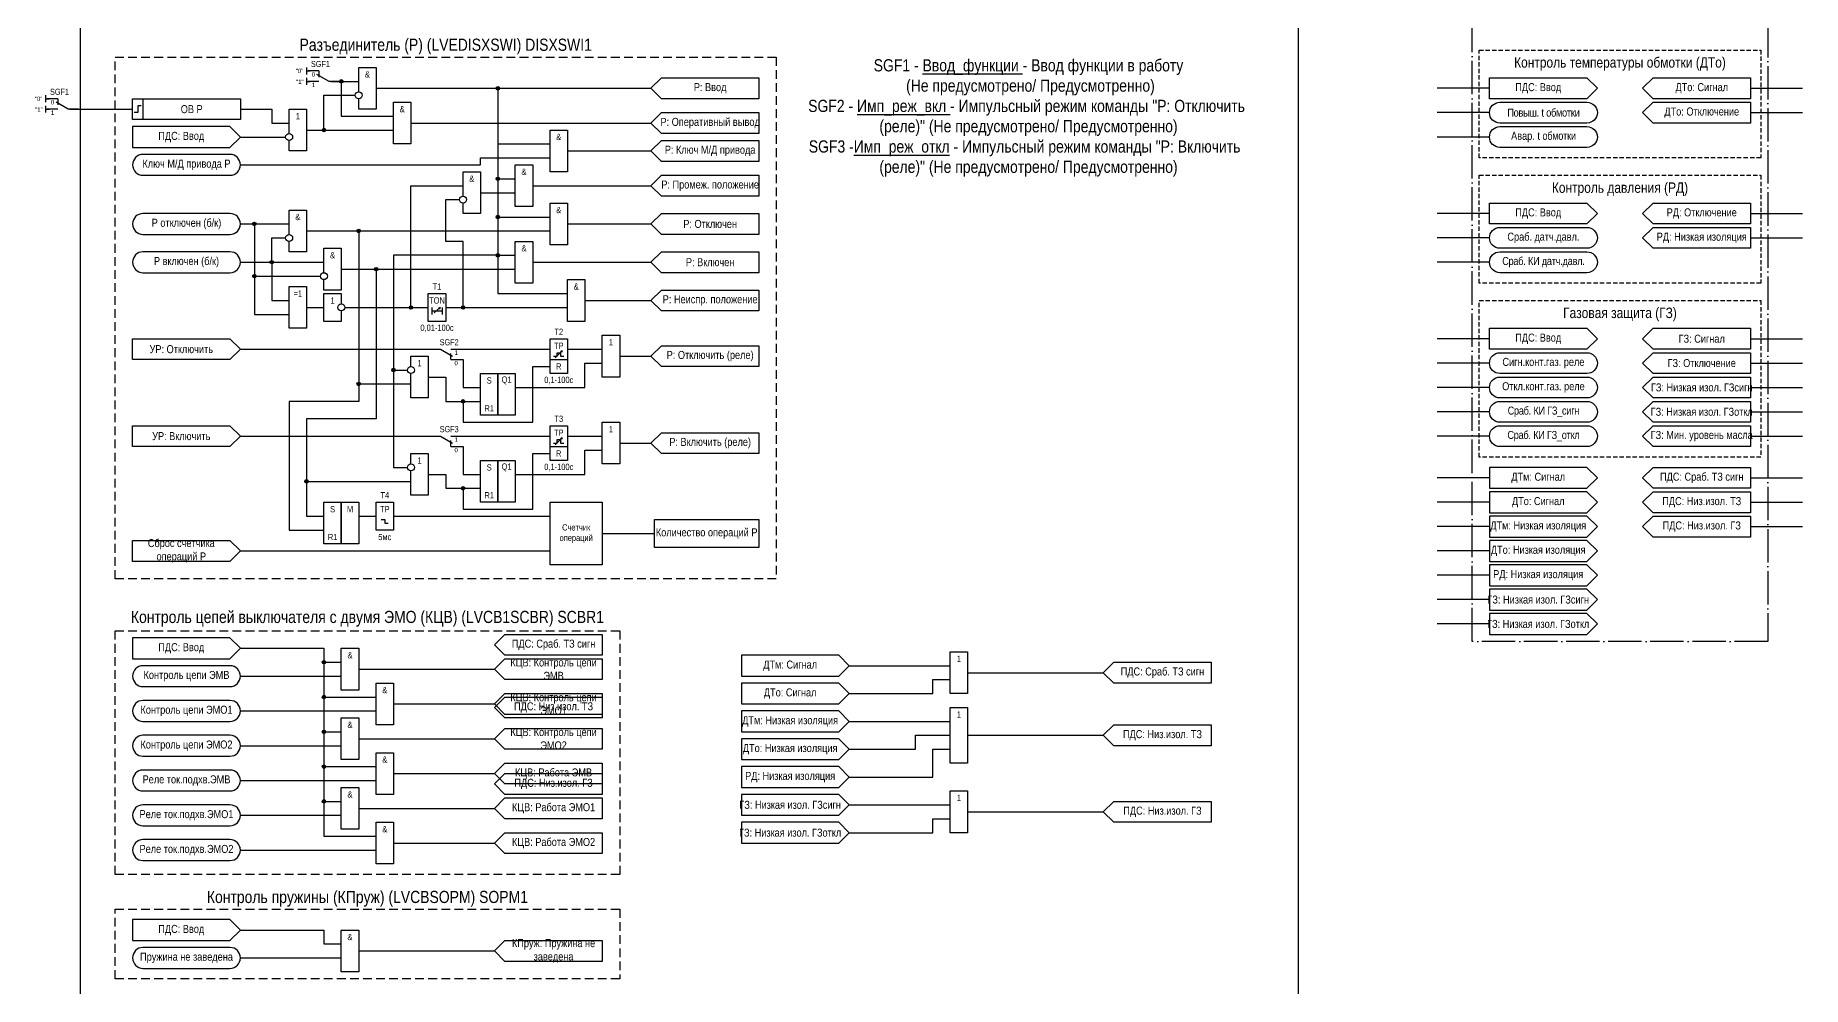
# Model space of a CAD drawing. Header units: millimetres. Extents: x -7300 to 495, y 0 to 1179.
# Drawn here: x -4163 to -3655, y 258 to 531 of the extents above; entities that cross this region are included whole.
import ezdxf
from ezdxf.enums import TextEntityAlignment as Align

# ---------------------------------------------------------------- set-up
doc = ezdxf.new("R2010")
doc.units = ezdxf.units.MM
doc.linetypes.add('ACAD_ISO04W100', pattern=[30, 24, -3, 0, -3])
doc.linetypes.add('штриховая2', pattern=[0.375, 0.25, -0.125])
doc.layers.add('TEXT', color=7, linetype='Continuous', lineweight=25)
doc.layers.add('Основная', color=7, linetype='Continuous')
doc.styles.add('2.5_Gost_RD', font='ARIALN.TTF', dxfattribs={"height": 2.5})
doc.styles.add('3.5_Gost_RD', font='ARIALN.TTF', dxfattribs={"height": 3.5})
doc.styles.add('Вывод', font='ARIALN.TTF', dxfattribs={"height": 2.5})
doc.styles.add('Компонент', font='ARIALN.TTF', dxfattribs={"height": 3.5})

# ---------------------------------------------------------------- blocks, each defined once
blk = doc.blocks.new('Точка')
at = {"ltscale": 100}
h = blk.add_hatch(color=256, dxfattribs=at)
h.dxf.hatch_style = 1
edge = h.paths.add_edge_path()
edge.add_arc((0, 0), 0.5, 0, 360)
blk.add_circle((0, 0), 0.5, dxfattribs=at)
blk = doc.blocks.new('*U958')
at = {"layer": 'Основная', "color": 0}
blk.add_line((0, 0), (7, 4), dxfattribs=at)
at = {"layer": 'Основная', "ltscale": 0.35}
blk.add_line((6, 6), (6, 2.5), dxfattribs=at)
blk = doc.blocks.new('*U985')
at = {"layer": 'Основная', "color": 0}
for p, q in [((-3, 6), (-9, 6)), ((-3, 0), (-9, 0)), ((9, 0), (3, 0))]:
    blk.add_line(p, q, dxfattribs=at)
at = {"layer": 'Основная', "ltscale": 0.25, "xscale": -1}
blk.add_blockref('*U958', (3, 0), dxfattribs=at)
at = {"layer": 'Основная'}
for tag, height, style, p in [('ОУ', 3.5, 'Компонент', (-2, 10)), ('В1', 2.5, 'Вывод', (-14, 6)), ('В2', 2.5, 'Вывод', (-6, 4)), ('В3', 2.5, 'Вывод', (-6, -2))]:
    blk.add_attdef(tag, text='', height=height, dxfattribs=dict(at, style=style)).set_placement(p, align=Align.MIDDLE_CENTER)
blk = doc.blocks.new('*U1050')
at = {"layer": 'Основная', "color": 0}
for p, q in [((-9, 0), (-3, 0)), ((3, 6), (9, 6)), ((3, 0), (9, 0))]:
    blk.add_line(p, q, dxfattribs=at)
at = {"layer": 'Основная', "ltscale": 0.25}
blk.add_blockref('*U958', (-3, 0), dxfattribs=at)
at = {"layer": 'Основная'}
for tag, height, style, p in [('В2', 2.5, 'Вывод', (6, 8)), ('В3', 2.5, 'Вывод', (6, 2)), ('В1', 2.5, 'Вывод', (14, 6)), ('ОУ', 3.5, 'Компонент', (2, -4))]:
    blk.add_attdef(tag, text='', height=height, dxfattribs=dict(at, style=style)).set_placement(p, align=Align.MIDDLE_CENTER)

msp = doc.modelspace()

# ---------------------------------------------------------------- linework, layer by layer
at = {"ltscale": 100}
for p, q in [((-4085, 522), (-4085, 520)), ((-4085, 521), (-4084, 521)), ((-4085, 519), (-4085, 517)), ((-4085, 518), (-4084, 518)), ((-3745, 516), (-3760, 516)), ((-3670, 516), (-3655, 516)), ((-4060, 508), (-4060, 508)), ((-3745, 509), (-3760, 509)), ((-3670, 509), (-3655, 509)), ((-3745, 502), (-3760, 502)), ((-3745, 480), (-3760, 480)), ((-3670, 480), (-3655, 480)), ((-3745, 473), (-3760, 473)), ((-3670, 473), (-3655, 473)), ((-3745, 466), (-3760, 466)), ((-4045, 453), (-4045, 453)), ((-3745, 444), (-3760, 444)), ((-3670, 444), (-3655, 444)), ((-4013.5, 438.5), (-4011.5, 440.5)), ((-4011.5, 440.5), (-4012.01, 440.25)), ((-4011.5, 440.5), (-4011.74, 440.02)), ((-3745, 437), (-3760, 437)), ((-3670, 437), (-3655, 437)), ((-3745, 430), (-3760, 430)), ((-3670, 430), (-3655, 430)), ((-3745, 423), (-3760, 423)), ((-3670, 423), (-3655, 423)), ((-4013.5, 413.5), (-4011.5, 415.5)), ((-4011.5, 415.5), (-4012.01, 415.25)), ((-4011.5, 415.5), (-4011.74, 415.02)), ((-3745, 416), (-3760, 416)), ((-3670, 416), (-3655, 416)), ((-3745, 404), (-3760, 404)), ((-3670, 404), (-3655, 404)), ((-3745, 397), (-3760, 397)), ((-3670, 397), (-3655, 397)), ((-3745, 390), (-3760, 390)), ((-3670, 390), (-3655, 390)), ((-3745, 383), (-3760, 383)), ((-3745, 376), (-3760, 376)), ((-3745, 369), (-3760, 369)), ((-3745, 362), (-3760, 362))]:
    msp.add_line(p, q, dxfattribs=at)
at = {"color": 6, "ltscale": 100}
for p, q in [((-4160, 514), (-4160, 512)), ((-4160, 513), (-4159, 513)), ((-4160, 511), (-4160, 509)), ((-4160, 510), (-4159, 510)), ((-4062.5, 391), (-4061.5, 391))]:
    msp.add_line(p, q, dxfattribs=at)
at = {"color": 7, "ltscale": 100}
for p, q in [((-4048.3, 451.46), (-4046.63, 452.95)), ((-4046.63, 452.95), (-4047.15, 452.73)), ((-4046.63, 452.95), (-4046.89, 452.48))]:
    msp.add_line(p, q, dxfattribs=at)
at = {"ltscale": 100}
for points in [[(-4150, 1085), (-3800, 1085), (-3800, 0), (-4150, 0)], [(-3717, 513), (-3745, 513), (-3745, 519), (-3717, 519), (-3714, 516)], [(-3670, 513), (-3698, 513), (-3701, 516), (-3698, 519), (-3670, 519)], [(-4135, 513), (-4132, 513), (-4132, 507), (-4135, 507)], [(-4135, 513), (-4104, 513), (-4104, 507), (-4135, 507)], [(-4060, 512), (-4055, 512), (-4055, 500), (-4060, 500)], [(-3698, 512), (-3670, 512), (-3670, 506), (-3698, 506), (-3701, 509)], [(-4135, 505), (-4135, 499), (-4107, 499), (-4104, 502), (-4107, 505)], [(-4015, 504), (-4010, 504), (-4010, 492), (-4015, 492)], [(-4025, 494), (-4020, 494), (-4020, 482), (-4025, 482)], [(-4015, 483), (-4010, 483), (-4010, 471), (-4015, 471)], [(-3717, 477), (-3745, 477), (-3745, 483), (-3717, 483), (-3714, 480)], [(-3670, 477), (-3698, 477), (-3701, 480), (-3698, 483), (-3670, 483)], [(-3698, 476), (-3670, 476), (-3670, 470), (-3698, 470), (-3701, 473)], [(-4025, 472), (-4020, 472), (-4020, 460), (-4025, 460)], [(-4090, 459), (-4085, 459), (-4085, 447), (-4090, 447)], [(-4010, 461), (-4005, 461), (-4005, 449), (-4010, 449)], [(-4050, 457), (-4045, 457), (-4045, 449), (-4050, 449)], [(-3717, 441), (-3745, 441), (-3745, 447), (-3717, 447), (-3714, 444)], [(-3670, 441), (-3698, 441), (-3701, 444), (-3698, 447), (-3670, 447)], [(-4135, 444), (-4107, 444), (-4104, 441), (-4107, 438), (-4135, 438)], [(-4015, 444), (-4010, 444), (-4010, 434), (-4015, 434)], [(-4000, 445), (-3995, 445), (-3995, 433), (-4000, 433)], [(-4015, 438), (-4010, 438), (-4010, 434), (-4015, 434)], [(-3698, 440), (-3670, 440), (-3670, 434), (-3698, 434), (-3701, 437)], [(-4035, 434), (-4030, 434), (-4030, 422), (-4035, 422)], [(-4030, 434), (-4025, 434), (-4025, 422), (-4030, 422)], [(-3698, 433), (-3670, 433), (-3670, 427), (-3698, 427), (-3701, 430)], [(-3698, 426), (-3670, 426), (-3670, 420), (-3698, 420), (-3701, 423)], [(-4135, 419), (-4107, 419), (-4104, 416), (-4107, 413), (-4135, 413)], [(-4015, 419), (-4010, 419), (-4010, 409), (-4015, 409)], [(-4000, 420), (-3995, 420), (-3995, 408), (-4000, 408)], [(-3698, 419), (-3670, 419), (-3670, 413), (-3698, 413), (-3701, 416)], [(-4015, 413), (-4010, 413), (-4010, 409), (-4015, 409)], [(-4035, 409), (-4030, 409), (-4030, 397), (-4035, 397)], [(-4030, 409), (-4025, 409), (-4025, 397), (-4030, 397)], [(-3745, 407), (-3745, 401), (-3717, 401), (-3714, 404), (-3717, 407)], [(-3745, 400), (-3745, 394), (-3717, 394), (-3714, 397), (-3717, 400)], [(-3745, 393), (-3745, 387), (-3717, 387), (-3714, 390), (-3717, 393)], [(-3745, 386), (-3745, 380), (-3717, 380), (-3714, 383), (-3717, 386)], [(-3745, 379), (-3745, 373), (-3717, 373), (-3714, 376), (-3717, 379)], [(-3745, 372), (-3745, 366), (-3717, 366), (-3714, 369), (-3717, 372)], [(-3745, 365), (-3745, 359), (-3717, 359), (-3714, 362), (-3717, 365)], [(-4135, 358), (-4135, 352), (-4107, 352), (-4104, 355), (-4107, 358)], [(-4075, 355), (-4070, 355), (-4070, 343), (-4075, 343)], [(-3960, 353), (-3960, 347), (-3932, 347), (-3929, 350), (-3932, 353)], [(-3900, 354), (-3895, 354), (-3895, 342), (-3900, 342)], [(-4065, 345), (-4060, 345), (-4060, 333), (-4065, 333)], [(-3960, 345), (-3960, 339), (-3932, 339), (-3929, 342), (-3932, 345)], [(-3960, 337), (-3960, 331), (-3932, 331), (-3929, 334), (-3932, 337)], [(-3900, 338), (-3895, 338), (-3895, 322), (-3900, 322)], [(-4075, 335), (-4070, 335), (-4070, 323), (-4075, 323)], [(-3960, 329), (-3960, 323), (-3932, 323), (-3929, 326), (-3932, 329)], [(-4065, 325), (-4060, 325), (-4060, 313), (-4065, 313)], [(-3960, 321), (-3960, 315), (-3932, 315), (-3929, 318), (-3932, 321)], [(-4075, 315), (-4070, 315), (-4070, 303), (-4075, 303)], [(-3960, 313), (-3960, 307), (-3932, 307), (-3929, 310), (-3932, 313)], [(-3900, 314), (-3895, 314), (-3895, 302), (-3900, 302)], [(-4065, 305), (-4060, 305), (-4060, 293), (-4065, 293)], [(-3960, 305), (-3960, 299), (-3932, 299), (-3929, 302), (-3932, 305)], [(-4135, 277), (-4135, 271), (-4107, 271), (-4104, 274), (-4107, 277)], [(-4075, 274), (-4070, 274), (-4070, 262), (-4075, 262)]]:
    msp.add_lwpolyline(points, close=True, dxfattribs=at)
at = {"color": 251, "linetype": 'ACAD_ISO04W100', "lineweight": 30, "ltscale": 0.4, "true_color": 0x58595b}
msp.add_lwpolyline([(-3750, 1079), (-3665, 1079), (-3665, 357), (-3750, 357)], close=True, dxfattribs=at)
at = {"linetype": 'штриховая2', "ltscale": 10}
for points in [[(-3950, 375), (-4140, 375), (-4140, 525), (-3950, 525)], [(-3995, 290), (-4140, 290), (-4140, 360), (-3995, 360)], [(-3995, 260), (-4140, 260), (-4140, 280), (-3995, 280)]]:
    msp.add_lwpolyline(points, close=True, dxfattribs=at)
at = {"linetype": 'штриховая2', "ltscale": 5}
for points in [[(-3748, 527), (-3667, 527), (-3667, 496), (-3748, 496)], [(-3748, 491), (-3667, 491), (-3667, 460), (-3748, 460)], [(-3748, 455), (-3667, 455), (-3667, 410), (-3748, 410)]]:
    msp.add_lwpolyline(points, close=True, dxfattribs=at)
at = {"ltscale": 100}
for points in [[(-4070, 515), (-4070, 522), (-4065, 522), (-4065, 510), (-4070, 510), (-4070, 513)], [(-3986, 516), (-3983, 519), (-3955, 519), (-3955, 513), (-3983, 513), (-3986, 516)], [(-4085, 504), (-4080, 504), (-4080, 514), (-4071, 514)], [(-4078, 518), (-4070, 518)], [(-4078, 518), (-4075, 518), (-4075, 508), (-4060, 508)], [(-4065, 516), (-3986, 516)], [(-4065, 516), (-4030, 516), (-4030, 490), (-4025, 490)], [(-4065, 516), (-4030, 516), (-4030, 479), (-4015, 479)], [(-4065, 516), (-4030, 516), (-4030, 468), (-4025, 468)], [(-4065, 516), (-4030, 516), (-4030, 457), (-4010, 457)], [(-4065, 516), (-4030, 516), (-4030, 468), (-4060, 468), (-4060, 407), (-4056, 407)], [(-4065, 516), (-4030, 516), (-4030, 468), (-4060, 468), (-4060, 435), (-4056, 435)], [(-4065, 516), (-4030, 516), (-4030, 500), (-4015, 500)], [(-4104, 510), (-4095, 510), (-4095, 506), (-4090, 506)], [(-4090, 503), (-4090, 510), (-4085, 510), (-4085, 498), (-4090, 498), (-4090, 501)], [(-3986, 506), (-3983, 509), (-3955, 509), (-3955, 503), (-3983, 503), (-3986, 506)], [(-4085, 504), (-4060, 504)], [(-4055, 506), (-3986, 506)], [(-4104, 502), (-4091, 502)], [(-4010, 498), (-3986, 498)], [(-3986, 498), (-3983, 501), (-3955, 501), (-3955, 495), (-3983, 495), (-3986, 498)], [(-4104, 494), (-4035, 494), (-4035, 496), (-4015, 496)], [(-4074, 453), (-4055, 453), (-4055, 488), (-4040, 488)], [(-4040, 485), (-4040, 492), (-4035, 492), (-4035, 480), (-4040, 480), (-4040, 483)], [(-4020, 488), (-3986, 488)], [(-3986, 488), (-3983, 491), (-3955, 491), (-3955, 485), (-3983, 485), (-3986, 488)], [(-4045, 453), (-4040, 453), (-4040, 472), (-4045, 472), (-4045, 484), (-4041, 484)], [(-4035, 486), (-4025, 486)], [(-4090, 474), (-4090, 481), (-4085, 481), (-4085, 469), (-4090, 469), (-4090, 472)], [(-3986, 477), (-3983, 480), (-3955, 480), (-3955, 474), (-3983, 474), (-3986, 477)], [(-4104, 477), (-4090, 477)], [(-4104, 477), (-4100, 477), (-4100, 462), (-4081, 462)], [(-4104, 477), (-4100, 477), (-4100, 451), (-4090, 451)], [(-4104, 466), (-4095, 466), (-4095, 473), (-4091, 473)], [(-4085, 475), (-4015, 475)], [(-4085, 475), (-4070, 475), (-4070, 431), (-4055, 431), (-4055, 431)], [(-4010, 477), (-3986, 477)], [(-4080, 463), (-4080, 470), (-4075, 470), (-4075, 458), (-4080, 458), (-4080, 461)], [(-3986, 466), (-3983, 469), (-3955, 469), (-3955, 463), (-3983, 463), (-3986, 466)], [(-4104, 466), (-4080, 466)], [(-4104, 466), (-4095, 466), (-4095, 455), (-4090, 455)], [(-4075, 464), (-4065, 464), (-4065, 421), (-4085, 421), (-4085, 403), (-4055, 403)], [(-4075, 464), (-4025, 464)], [(-4020, 466), (-3986, 466)], [(-3986, 455), (-3983, 458), (-3955, 458), (-3955, 452), (-3983, 452), (-3986, 455)], [(-4085, 453), (-4080, 453)], [(-4075, 452), (-4075, 449), (-4080, 449), (-4080, 457), (-4075, 457), (-4075, 454)], [(-4074, 453), (-4050, 453)], [(-4049, 453), (-4049, 451)], [(-4046, 453), (-4046, 451)], [(-4045, 453), (-4010, 453)], [(-4005, 455), (-3986, 455)], [(-4049, 452), (-4046, 452)], [(-3986, 439), (-3983, 442), (-3955, 442), (-3955, 436), (-3983, 436), (-3986, 439)], [(-4104, 441), (-4047, 441)], [(-4055, 436), (-4055, 439), (-4050, 439), (-4050, 427), (-4055, 427), (-4055, 434)], [(-4043, 441), (-4015, 441)], [(-4043, 438), (-4040, 438), (-4040, 430), (-4035, 430)], [(-4025, 430), (-4005, 430), (-4005, 437), (-4000, 437)], [(-4014, 439), (-4013, 439), (-4013, 440), (-4012, 440), (-4012, 439), (-4011, 439)], [(-4010, 441), (-4000, 441)], [(-3995, 439), (-3986, 439)], [(-4050, 433), (-4045, 433), (-4045, 426), (-4040, 426), (-4040, 420), (-4020, 420), (-4020, 436), (-4015, 436)], [(-4050, 433), (-4045, 433), (-4045, 426), (-4035, 426)], [(-3986, 414), (-3983, 417), (-3955, 417), (-3955, 411), (-3983, 411), (-3986, 414)], [(-4104, 416), (-4047, 416)], [(-4043, 416), (-4015, 416)], [(-4043, 413), (-4040, 413), (-4040, 405), (-4035, 405)], [(-4025, 405), (-4005, 405), (-4005, 412), (-4000, 412)], [(-4014, 414), (-4013, 414), (-4013, 415), (-4012, 415), (-4012, 414), (-4011, 414)], [(-4010, 416), (-4000, 416)], [(-3995, 414), (-3986, 414)], [(-4055, 408), (-4055, 411), (-4050, 411), (-4050, 399), (-4055, 399), (-4055, 406)], [(-4050, 405), (-4045, 405), (-4045, 401), (-4040, 401), (-4040, 395), (-4020, 395), (-4020, 411), (-4015, 411)], [(-3701, 404), (-3698, 407), (-3670, 407), (-3670, 401), (-3698, 401), (-3701, 404)], [(-4050, 405), (-4045, 405), (-4045, 401), (-4035, 401)], [(-3701, 397), (-3698, 400), (-3670, 400), (-3670, 394), (-3698, 394), (-3701, 397)], [(-3701, 390), (-3698, 393), (-3670, 393), (-3670, 387), (-3698, 387), (-3701, 390)], [(-4031, 356), (-4028, 359), (-4000, 359), (-4000, 353), (-4028, 353), (-4031, 356)], [(-4104, 355), (-4080, 355), (-4080, 351), (-4075, 351)], [(-4104, 355), (-4080, 355), (-4080, 341), (-4065, 341)], [(-4104, 355), (-4080, 355), (-4080, 331), (-4075, 331)], [(-4104, 355), (-4080, 355), (-4080, 321), (-4065, 321)], [(-4104, 355), (-4080, 355), (-4080, 311), (-4075, 311)], [(-4104, 355), (-4080, 355), (-4080, 301), (-4065, 301)], [(-4000, 346), (-4028, 346), (-4031, 349), (-4028, 352), (-4000, 352), (-4000, 346), (-4028, 346), (-4031, 349), (-4028, 352), (-4000, 352)], [(-3856, 348), (-3853, 351), (-3825, 351), (-3825, 345), (-3853, 345), (-3856, 348)], [(-4104, 347), (-4075, 347)], [(-4070, 349), (-4031, 349)], [(-3929, 350), (-3900, 350)], [(-3929, 342), (-3905, 342), (-3905, 346), (-3900, 346)], [(-3895, 348), (-3856, 348)], [(-4000, 336), (-4028, 336), (-4031, 339), (-4028, 342), (-4000, 342), (-4000, 336), (-4028, 336), (-4031, 339), (-4028, 342), (-4000, 342)], [(-4031, 338), (-4028, 341), (-4000, 341), (-4000, 335), (-4028, 335), (-4031, 338)], [(-4104, 337), (-4065, 337)], [(-4060, 339), (-4031, 339)], [(-4000, 326), (-4028, 326), (-4031, 329), (-4028, 332), (-4000, 332), (-4000, 326), (-4028, 326), (-4031, 329), (-4028, 332), (-4000, 332)], [(-3929, 334), (-3900, 334)], [(-3856, 330), (-3853, 333), (-3825, 333), (-3825, 327), (-3853, 327), (-3856, 330)], [(-4104, 327), (-4075, 327)], [(-4070, 329), (-4031, 329)], [(-3929, 326), (-3910, 326), (-3910, 330), (-3900, 330)], [(-3929, 318), (-3905, 318), (-3905, 326), (-3900, 326)], [(-3895, 330), (-3856, 330)], [(-4000, 316), (-4028, 316), (-4031, 319), (-4028, 322), (-4000, 322), (-4000, 316), (-4028, 316), (-4031, 319), (-4028, 322), (-4000, 322)], [(-4104, 317), (-4065, 317)], [(-4060, 319), (-4031, 319)], [(-4031, 316), (-4028, 319), (-4000, 319), (-4000, 313), (-4028, 313), (-4031, 316)], [(-4000, 306), (-4028, 306), (-4031, 309), (-4028, 312), (-4000, 312), (-4000, 306), (-4028, 306), (-4031, 309), (-4028, 312), (-4000, 312)], [(-3929, 310), (-3900, 310)], [(-3856, 308), (-3853, 311), (-3825, 311), (-3825, 305), (-3853, 305), (-3856, 308)], [(-4104, 307), (-4075, 307)], [(-4070, 309), (-4031, 309)], [(-3929, 302), (-3905, 302), (-3905, 306), (-3900, 306)], [(-3895, 308), (-3856, 308)], [(-4000, 296), (-4028, 296), (-4031, 299), (-4028, 302), (-4000, 302), (-4000, 296), (-4028, 296), (-4031, 299), (-4028, 302), (-4000, 302)], [(-4104, 297), (-4065, 297)], [(-4060, 299), (-4031, 299)], [(-4104, 274), (-4080, 274), (-4080, 270), (-4075, 270)], [(-4031, 268), (-4028, 271), (-4000, 271), (-4000, 265), (-4028, 265), (-4031, 268)], [(-4104, 266), (-4075, 266)], [(-4070, 268), (-4031, 268)]]:
    msp.add_lwpolyline(points, dxfattribs=at)
at = {"color": 6, "ltscale": 100}
for points in [[(-4153, 510), (-4135, 510)], [(-4085, 475), (-4070, 475), (-4070, 426), (-4090, 426), (-4090, 389), (-4080, 389)], [(-4075, 464), (-4065, 464), (-4065, 421), (-4085, 421), (-4085, 393), (-4080, 393)], [(-4070, 393), (-4065, 393)], [(-4063.5, 392), (-4062.5, 392)], [(-4062.5, 392), (-4062.5, 391)], [(-4060, 393), (-4015, 393)], [(-4000, 388), (-3985, 388)], [(-4104, 383), (-4015, 383)]]:
    msp.add_lwpolyline(points, dxfattribs=at)
at = {"lineweight": 30, "ltscale": 100}
msp.add_lwpolyline([(-4132.5, 511), (-4133.5, 511), (-4133.5, 509), (-4134.5, 509)], dxfattribs=at)
at = {"ltscale": 100}
for points in [[(-3742, 506, -1), (-3742, 512), (-3717, 512, -1), (-3717, 506)], [(-3742, 499, -1), (-3742, 505), (-3717, 505, -1), (-3717, 499)], [(-4132, 491), (-4107, 491, 1), (-4107, 497), (-4132, 497, 1)], [(-4132, 474), (-4107, 474, 1), (-4107, 480), (-4132, 480, 1)], [(-3742, 470, -1), (-3742, 476), (-3717, 476, -1), (-3717, 470)], [(-4132, 463), (-4107, 463, 1), (-4107, 469), (-4132, 469, 1)], [(-3742, 463, -1), (-3742, 469), (-3717, 469, -1), (-3717, 463)], [(-3742, 434, -1), (-3742, 440), (-3717, 440, -1), (-3717, 434)], [(-3742, 427, -1), (-3742, 433), (-3717, 433, -1), (-3717, 427)], [(-3742, 420, -1), (-3742, 426), (-3717, 426, -1), (-3717, 420)], [(-3742, 413, -1), (-3742, 419), (-3717, 419, -1), (-3717, 413)], [(-4132, 344), (-4107, 344, 1), (-4107, 350), (-4132, 350, 1)], [(-4132, 334), (-4107, 334, 1), (-4107, 340), (-4132, 340, 1)], [(-4132, 324), (-4107, 324, 1), (-4107, 330), (-4132, 330, 1)], [(-4132, 314), (-4107, 314, 1), (-4107, 320), (-4132, 320, 1)], [(-4132, 304), (-4107, 304, 1), (-4107, 310), (-4132, 310, 1)], [(-4132, 294), (-4107, 294, 1), (-4107, 300), (-4132, 300, 1)], [(-4132, 263), (-4107, 263, 1), (-4107, 269), (-4132, 269, 1)]]:
    msp.add_lwpolyline(points, format="xyb", close=True, dxfattribs=at)
at = {"color": 6, "ltscale": 100}
for points in [[(-4080, 397), (-4075, 397), (-4075, 385), (-4080, 385)], [(-4075, 397), (-4070, 397), (-4070, 385), (-4075, 385)], [(-4065, 397), (-4060, 397), (-4060, 389), (-4065, 389)], [(-4015, 397), (-4000, 397), (-4000, 379), (-4015, 379)], [(-3985, 392), (-3955, 392), (-3955, 384), (-3985, 384)], [(-4135, 386), (-4107, 386), (-4104, 383), (-4107, 380), (-4135, 380)]]:
    msp.add_lwpolyline(points, close=True, dxfattribs=at)
for centre in [(-4070, 514), (-4075, 453)]:
    msp.add_circle(centre, 1)
at = {"ltscale": 100}
for centre in [(-4090, 502), (-4040, 484), (-4090, 473), (-4080, 462), (-4055, 435), (-4055, 407)]:
    msp.add_circle(centre, 1, dxfattribs=at)

# ---------------------------------------------------------------- block references
for p in [(-4075, 518), (-4030, 516), (-4080, 504), (-4030, 490), (-4030, 479), (-4030, 468), (-4060, 435), (-4040, 426), (-4040, 401), (-4080, 351), (-4080, 341), (-4080, 331), (-4080, 321), (-4080, 311)]:
    msp.add_blockref('Точка', p, dxfattribs=at)
at = {"color": 2, "ltscale": 100}
for p in [(-4100, 477), (-4070, 475), (-4100, 462), (-4095, 466), (-4065, 464), (-4055, 453), (-4040, 453), (-4070, 431), (-4085, 403)]:
    msp.add_blockref('Точка', p, dxfattribs=at)
at = {"layer": 'Основная', "ltscale": 0.25, "xscale": 0.5, "yscale": 0.5, "zscale": 0.5}
msp.add_blockref('*U985', (-4080, 518), dxfattribs=at).add_auto_attribs({'ОУ': 'SGF1', 'В1': '"0"', 'В2': '0', 'В3': '1'})
at = {"layer": 'Основная', "color": 6, "ltscale": 0.25, "xscale": 0.5, "yscale": 0.5, "zscale": 0.5}
msp.add_blockref('*U985', (-4155, 510), dxfattribs=at).add_auto_attribs({'ОУ': 'SGF1', 'В1': '"0"', 'В2': '0', 'В3': '1'})
at = {"layer": 'Основная', "ltscale": 0.25}
ref = msp.add_blockref('*U1050', (-4045, 441), dxfattribs=dict(at, xscale=-0.5, yscale=0.5, zscale=0.5, rotation=180))
ref.add_attrib('ОУ', 'SGF2', dxfattribs={"height": 1.75, "style": 'Компонент'}).set_placement((-4044, 443), align=Align.MIDDLE_CENTER)
ref.add_attrib('В2', '0', dxfattribs={"height": 1.25, "style": 'Вывод'}).set_placement((-4042, 437), align=Align.MIDDLE_CENTER)
ref.add_attrib('В3', '1', dxfattribs={"height": 1.25, "style": 'Вывод'}).set_placement((-4042, 440), align=Align.MIDDLE_CENTER)
ref = msp.add_blockref('*U1050', (-4045, 416), dxfattribs=dict(at, xscale=-0.5, yscale=0.5, zscale=0.5, rotation=180))
ref.add_attrib('ОУ', 'SGF3', dxfattribs={"height": 1.75, "style": 'Компонент'}).set_placement((-4044, 418), align=Align.MIDDLE_CENTER)
ref.add_attrib('В2', '0', dxfattribs={"height": 1.25, "style": 'Вывод'}).set_placement((-4042, 412), align=Align.MIDDLE_CENTER)
ref.add_attrib('В3', '1', dxfattribs={"height": 1.25, "style": 'Вывод'}).set_placement((-4042, 415), align=Align.MIDDLE_CENTER)

# ---------------------------------------------------------------- texts
at = {"color": 30, "ltscale": 100, "char_height": 3.5, "attachment_point": 5, "style": '3.5_Gost_RD'}
for s, insert, width in [('Разъединитель (Р) (LVEDISXSWI) {\\C6;DISXSWI1}', (-4045, 528), 190), ('SGF1 - {\\LВвод_функции} - Ввод функции в работу \\P^I(Не предусмотрено/ Предусмотренно)\\PSGF2 - {\\LИмп_реж_вкл} - Импульсный режим команды "Р: Отключить ^I(реле)" (Не предусмотрено/ Предусмотренно)\\PSGF3 -{\\LИмп_реж_откл} - Импульсный режим команды "Р: Включить ^I^I(реле)" (Не предусмотрено/ Предусмотренно)', (-3877.5, 507.5), 135), ('Контроль цепей выключателя с двумя ЭМО (КЦВ) (LVCB1SCBR) {\\C6;SCBR1}', (-4067.5, 363.5), 145), ('Контроль пружины (КПруж) (LVCBSOPM) {\\C6;SOPM1}', (-4067.5, 283), 145)]:
    msp.add_mtext(s, dxfattribs=dict(at, insert=insert, width=width))
at = {"color": 30, "ltscale": 100, "true_color": 0xf7941d, "char_height": 3, "width": 81, "attachment_point": 5, "style": '3.5_Gost_RD'}
for s, insert in [('Контроль температуры обмотки (ДТо)', (-3707.5, 523)), ('Контроль давления (РД)', (-3707.5, 487)), ('Газовая защита (ГЗ)', (-3707.5, 451))]:
    msp.add_mtext(s, dxfattribs=dict(at, insert=insert))
at = {"ltscale": 100, "insert": (-4088, 518.5), "char_height": 1.25, "attachment_point": 1, "style": '3.5_Gost_RD'}
msp.add_mtext_dynamic_manual_height_columns('"1"', width=2, gutter_width=17.5, heights=[0], dxfattribs=at)
at = {"ltscale": 100, "attachment_point": 5, "style": '2.5_Gost_RD'}
for s, insert, char_height, width in [('&', (-4067.5, 520), 1.8, 5), ('Р: Ввод', (-3969, 516), 2.3, 28), ('ДТо: {\\A1;Сигнал}', (-3684, 516), 2.3, 28), ('1', (-4087.5, 508), 1.8, 5), ('&', (-4057.5, 510), 1.8, 5), ('ДТо: {\\A1;Отключение}', (-3684, 509), 2.3, 28), ('&', (-4012.5, 502), 1.8, 5), ('Р: Оперативный вывод', (-3969, 506), 2.3, 28), ('&', (-4022.5, 492), 1.8, 5), ('&', (-4037.5, 490), 1.8, 5), ('Р: Промеж. положение', (-3969, 488), 2.3, 28), ('Р отключен (б/к)', (-4119.5, 477), 2.3, 31), ('&', (-4087.5, 479), 1.8, 5), ('&', (-4012.5, 481), 1.8, 5), ('Р: Отключен', (-3969, 477), 2.3, 28), ('\\A1;РД: Отключение', (-3684, 480), 2.3, 28), ('РД: Низкая изоляция', (-3684, 473), 2.3, 28), ('Р включен (б/к)', (-4119.5, 466), 2.3, 31), ('&', (-4077.5, 468), 1.8, 5), ('&', (-4022.5, 470), 1.8, 5), ('Р: Включен', (-3969, 466), 2.3, 28), ('=1', (-4087.5, 457), 1.8, 5), ('T1', (-4047.5, 459), 1.8, 5), ('&', (-4007.5, 459), 1.8, 5), ('1', (-4077.5, 455), 1.8, 5), ('TON', (-4047.5, 455), 1.8, 5), ('Р: Неиспр. положение', (-3969, 455), 2.3, 28), ('0,01-100с', (-4047.5, 447), 1.8, 5), ('УР: Отключить', (-4121, 441), 2.3, 28), ('TP', (-4012.5, 442), 1.8, 5), ('T2', (-4012.5, 446), 1.8, 5), ('1', (-3997.5, 443), 1.8, 5), ('ГЗ: {\\A1;Сигнал}', (-3684, 444), 2.3, 28), ('1', (-4052.5, 437), 1.8, 5), ('R', (-4012.5, 436), 1.8, 5), ('Р: Отключить (реле)', (-3969, 439), 2.3, 28), ('ГЗ: {\\A1;Отключение}', (-3684, 437), 2.3, 28), ('S', (-4032.5, 432), 1.8, 5), ('Q1', (-4027.5, 432), 1.8, 5), ('0,1-100с', (-4012.5, 432), 1.8, 5), ('ГЗ: Низкая изол. ГЗсигн', (-3684, 430), 2.3, 28), ('R1', (-4032.5, 424), 1.8, 5), ('T3', (-4012.5, 421), 1.8, 5), ('ГЗ: Низкая изол. ГЗоткл', (-3684, 423), 2.3, 28), ('УР: Включить', (-4121, 416), 2.3, 28), ('TP', (-4012.5, 417), 1.8, 5), ('1', (-3997.5, 418), 1.8, 5), ('ГЗ: Мин. уровень масла ', (-3684, 416), 2.3, 28), ('R', (-4012.5, 411), 1.8, 5), ('Р: Включить (реле)', (-3969, 414), 2.3, 28), ('1', (-4052.5, 409), 1.8, 5), ('S', (-4032.5, 407), 1.8, 5), ('Q1', (-4027.5, 407), 1.8, 5), ('0,1-100с', (-4012.5, 407), 1.8, 5), ('ПДС: Сраб. ТЗ сигн', (-3684, 404), 2.3, 28), ('R1', (-4032.5, 399), 1.8, 5), ('ПДС: Низ.изол. ТЗ', (-3684, 397), 2.3, 28), ('ПДС: Низ.изол. ГЗ', (-3684, 390), 2.3, 28), ('ПДС: Сраб. ТЗ сигн', (-4014, 356), 2.3, 28), ('&', (-4072.5, 353), 1.8, 5), ('КЦВ: Контроль цепи ЭМВ', (-4014, 349), 2.3, 28), ('1', (-3897.5, 352), 1.8, 5), ('ПДС: Сраб. ТЗ сигн', (-3839, 348), 2.3, 28), ('&', (-4062.5, 343), 1.8, 5), ('КЦВ: Контроль цепи ЭМО1', (-4014, 339), 2.3, 28), ('ПДС: Низ.изол. ТЗ', (-4014, 338), 2.3, 28), ('1', (-3897.5, 336), 1.8, 5), ('&', (-4072.5, 333), 1.8, 5), ('КЦВ: Контроль цепи ЭМО2', (-4014, 329), 2.3, 28), ('ПДС: Низ.изол. ТЗ', (-3839, 330), 2.3, 28), ('&', (-4062.5, 323), 1.8, 5), ('КЦВ: Работа ЭМВ', (-4014, 319), 2.3, 28), ('ПДС: Низ.изол. ГЗ', (-4014, 316), 2.3, 28), ('&', (-4072.5, 313), 1.8, 5), ('КЦВ: Работа ЭМО1', (-4014, 309), 2.3, 28), ('1', (-3897.5, 312), 1.8, 5), ('ПДС: Низ.изол. ГЗ', (-3839, 308), 2.3, 28), ('&', (-4062.5, 303), 1.8, 5), ('КЦВ: Работа ЭМО2', (-4014, 299), 2.3, 28), ('&', (-4072.5, 272), 1.8, 5), ('КПруж: Пружина не заведена', (-4014, 268), 2.3, 28)]:
    msp.add_mtext(s, dxfattribs=dict(at, insert=insert, char_height=char_height, width=width))
at = {"color": 0, "ltscale": 100, "char_height": 2.3, "width": 28, "attachment_point": 5, "style": '2.5_Gost_RD'}
for s, insert in [('{\\C256;ПДС: Ввод}', (-3731, 516)), ('{\\C256;ОВ Р}', (-4118, 510)), ('{\\C256;ПДС: Ввод}', (-3731, 480)), ('{\\C256;ПДС: Ввод}', (-3731, 444))]:
    msp.add_mtext(s, dxfattribs=dict(at, insert=insert))
at = {"color": 6, "ltscale": 100, "insert": (-4163, 510.5), "char_height": 1.25, "attachment_point": 1, "style": '3.5_Gost_RD'}
msp.add_mtext_dynamic_manual_height_columns('"1"', width=2, gutter_width=17.5, heights=[0], dxfattribs=at)
at = {"color": 6, "ltscale": 100, "attachment_point": 5, "style": '2.5_Gost_RD'}
for s, insert, char_height, width in [('T4', (-4062.5, 399), 1.8, 5), ('S', (-4077.5, 395), 1.8, 5), ('М', (-4072.5, 395), 1.8, 5), ('TP', (-4062.5, 395), 1.8, 5), ('Сброс счетчика операций Р', (-4121, 383), 2.3, 28), ('R1', (-4077.5, 387), 1.8, 5), ('5мс', (-4062.5, 387), 1.8, 5), ('Счетчик^Jопераций', (-4007.5, 388), 1.8, 15), ('Количество операций Р', (-3970, 388), 2.3, 30)]:
    msp.add_mtext(s, dxfattribs=dict(at, insert=insert, char_height=char_height, width=width))
at = {"layer": 'TEXT', "ltscale": 100, "char_height": 2.3, "attachment_point": 5, "style": '2.5_Gost_RD'}
for s, insert, width in [('\\A1;{\\T0.95;Повыш. t обмотки}', (-3729.5, 509), 31), ('ПДС: Ввод', (-4121, 502), 28), ('\\A1;Авар. t {\\T0.95;обмотки}', (-3729.5, 502), 31), ('\\A1;Сраб. {\\T0.95;д}атч.давл.', (-3729.5, 473), 31), ('\\A1;{\\T0.95;Сраб. КИ датч.давл.}', (-3729.5, 466), 31), ('\\A1;Сигн.конт.газ. реле', (-3729.5, 437), 31), ('\\A1;Откл.конт.газ. реле', (-3729.5, 430), 31), ('\\A1;{\\T0.95;Сраб. КИ ГЗ_сигн}', (-3729.5, 423), 31), ('\\A1;{\\T0.95;Сраб. КИ ГЗ_откл}', (-3729.5, 416), 31), ('ДТм: Сигнал', (-3731, 404), 28), ('ДТо: Сигнал', (-3731, 397), 28), ('ДТм: Низкая изоляция', (-3731, 390), 28), ('ДТо: Низкая изоляция', (-3731, 383), 28), ('РД: Низкая изоляция', (-3731, 376), 28), ('ГЗ: Низкая изол. ГЗсигн', (-3731, 369), 28), ('ГЗ: Низкая изол. ГЗоткл', (-3731, 362), 28), ('ПДС: Ввод', (-4121, 355), 28), ('ДТм: Сигнал', (-3946, 350), 28), ('ДТо: Сигнал', (-3946, 342), 28), ('ДТм: Низкая изоляция', (-3946, 334), 28), ('ДТо: Низкая изоляция', (-3946, 326), 28), ('РД: Низкая изоляция', (-3946, 318), 28), ('ГЗ: Низкая изол. ГЗсигн', (-3946, 310), 28), ('ГЗ: Низкая изол. ГЗоткл', (-3946, 302), 28), ('ПДС: Ввод', (-4121, 274), 28)]:
    msp.add_mtext(s, dxfattribs=dict(at, insert=insert, width=width))
at = {"layer": 'TEXT', "color": 30, "ltscale": 100, "insert": (-3969, 498), "char_height": 2.3, "width": 28, "attachment_point": 5, "style": '2.5_Gost_RD'}
msp.add_mtext('{\\C256;Р: Ключ М/Д привода}', dxfattribs=at)
at = {"layer": 'TEXT', "color": 3, "ltscale": 100, "insert": (-4119.5, 494), "char_height": 2.3, "width": 31, "attachment_point": 5, "style": '2.5_Gost_RD'}
msp.add_mtext('Ключ М/Д привода Р', dxfattribs=at)
at = {"layer": 'TEXT', "color": 0, "ltscale": 100, "char_height": 2.3, "width": 31, "attachment_point": 5, "style": '2.5_Gost_RD'}
for s, insert in [('{\\C256;Контроль цепи ЭМВ}', (-4119.5, 347)), ('{\\C256;Контроль цепи ЭМО1}', (-4119.5, 337)), ('{\\C256;Контроль цепи ЭМО2}', (-4119.5, 327)), ('{\\C256;Реле ток.подхв.ЭМВ}', (-4119.5, 317)), ('{\\C256;Реле ток.подхв.ЭМО1}', (-4119.5, 307)), ('{\\C256;Реле ток.подхв.ЭМО2}', (-4119.5, 297)), ('{\\C256;Пружина не заведена}', (-4119.5, 266))]:
    msp.add_mtext(s, dxfattribs=dict(at, insert=insert))

doc.saveas('drawing.dxf')
